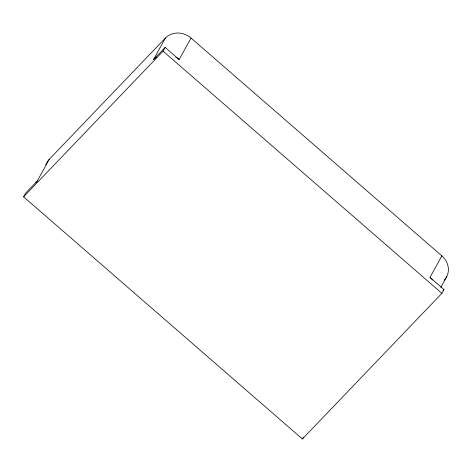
<?xml version="1.0" encoding="UTF-8"?>
<svg xmlns="http://www.w3.org/2000/svg" width="472" height="472" viewBox="0 0 472 472"><rect width="100%" height="100%" fill="white"/><g stroke="black" fill="none" stroke-linecap="round" stroke-linejoin="round"><path stroke-width="0.71" d="M441.863 255.907L429.992 277.412L443.969 289.554L441.886 293.33L302.404 438.989L23.6 196.836L25.683 193.06L37.317 180.912L49.188 159.406L165.401 38.043A18.609 16.715 28.9 0 1 191.012 38.031L441.863 255.907A18.609 16.715 28.9 0 1 446.016 277.902M156.539 57.106A18.609 16.715 28.9 0 0 153.53 59.549L165.401 38.043M23.6 196.836L163.082 51.171L165.165 47.395L179.142 59.537L191.012 38.031M302.404 438.989L303.449 437.107M440.807 287.389L446.742 276.639M153.53 59.549L165.165 47.395M442.96 290.61L443.969 289.554M163.082 51.171L441.886 293.33M45.802 164.982A18.609 16.715 28.9 0 1 49.188 159.406M445.603 278.51A18.609 16.715 28.9 0 1 444.205 280.197M429.992 277.412A18.609 16.715 28.9 0 1 432.494 280.014M175.661 57.1A18.609 16.715 28.9 0 1 179.142 59.537M35.919 182.605A18.609 16.715 28.9 0 1 37.317 180.912"/></g></svg>
